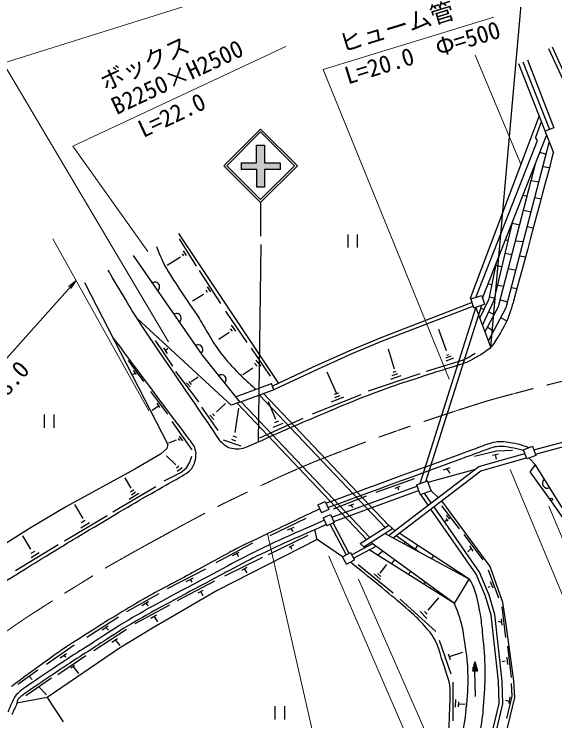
# Model space of a CAD drawing. Units: millimetres, scale not verified. Extents: x 40000 to 680000, y 20000 to 380000.
# Drawn here: x 71180 to 128071, y 262405 to 336786 of the extents above; entities that cross this region are included whole.
import ezdxf
from ezdxf.enums import TextEntityAlignment as Align

# ---------------------------------------------------------------- set-up
doc = ezdxf.new("R2010")
doc.units = ezdxf.units.MM
doc.header["$LTSCALE"] = 1000
doc.linetypes.add('CHAIN', pattern=[18.5, 12, -1.5, 3.5, -1.5])
for name, color, linetype, lineweight in [('M-BGD', 7, 'Continuous', 25), ('M-BMK', 2, 'CHAIN', 13), ('M-STR-HTXT', 7, 'Continuous', 13), ('M-STR-STRC', 7, 'Continuous', 25)]:
    doc.layers.add(name, color=color, linetype=linetype, lineweight=lineweight)
doc.styles.add('ＭＳ ゴシック', font='')
doc.styles.get('ＭＳ ゴシック').set_extended_font_data('MS Gothic')

msp = doc.modelspace()

# ---------------------------------------------------------------- hatches: boundary and pattern name
at = {"layer": 'M-STR-STRC'}
msp.add_hatch(color=256, dxfattribs=at).paths.add_polyline_path([(97525, 318576), (97525, 320432), (99167, 320432), (99167, 321153), (97525, 321153), (97525, 322994), (96694, 322994), (96694, 321153), (95052, 321153), (95052, 320432), (96725, 320432), (96725, 318576)])

# ---------------------------------------------------------------- linework, layer by layer
at = {"layer": 'M-BGD'}
for p, q in [((121347, 301734), (124825, 341039)), ((131358, 324555), (127447, 333143)), ((124712, 331782), (127501, 324633)), ((125178, 331964), (127967, 324815)), ((124246, 331600), (127917, 322192)), ((126404, 326070), (119194, 306966)), ((126642, 325460), (126035, 323790)), ((127967, 324815), (127035, 324452)), ((120467, 306889), (127202, 324024)), ((126242, 323495), (126035, 323790)), ((119746, 306970), (126242, 323495)), ((122936, 305925), (127488, 323292)), ((126502, 322244), (127158, 322035)), ((122142, 306032), (126075, 321157)), ((126819, 320740), (127496, 320636)), ((125590, 319291), (126398, 319133)), ((124724, 317719), (125160, 317636)), ((125965, 317483), (126626, 317357)), ((124776, 316160), (125575, 315994)), ((121682, 306688), (123652, 314992)), ((123599, 314769), (124372, 314609)), ((125169, 314443), (125813, 314309)), ((88485, 313711), (98996, 297912)), ((88541, 313153), (90317, 310248)), ((106273, 313609), (106273, 312209)), ((107323, 312209), (107323, 313609)), ((122885, 313041), (123182, 313011)), ((123937, 312934), (124752, 312852)), ((88966, 311881), (89282, 311382)), ((87297, 310353), (88674, 311232)), ((88858, 311565), (89003, 311338)), ((122850, 311612), (123562, 311491)), ((124359, 311355), (124991, 311247)), ((121142, 306828), (121935, 310626)), ((121878, 310351), (122513, 310192)), ((90660, 309793), (92890, 306338)), ((123181, 310026), (123960, 309832)), ((91501, 308068), (91835, 307559)), ((121063, 308406), (121458, 308341)), ((122052, 308244), (122690, 308140)), ((123483, 308011), (124090, 307912)), ((89931, 306604), (91107, 307309)), ((91334, 307764), (91479, 307537)), ((119551, 305879), (119194, 306966)), ((119246, 306806), (120372, 307176)), ((120186, 304798), (121142, 306828)), ((120372, 307176), (120677, 306249)), ((120464, 304064), (121682, 306688)), ((121188, 307049), (121732, 306897)), ((122324, 306732), (123092, 306517)), ((119752, 305945), (113868, 287362)), ((120337, 306137), (114461, 287576)), ((119551, 305879), (120677, 306249)), ((121347, 301734), (119752, 305945)), ((120257, 305885), (120615, 305708)), ((120725, 303376), (122142, 306032)), ((121089, 302416), (122936, 305925)), ((93431, 305524), (95677, 302210)), ((121113, 305462), (121687, 305179)), ((122367, 304844), (123031, 304516)), ((93899, 303681), (94109, 303435)), ((93999, 304063), (94482, 303435)), ((115834, 303645), (116634, 301377)), ((120973, 303839), (121635, 303454)), ((92725, 302579), (93808, 303316)), ((86008, 302453), (87847, 299740)), ((86891, 301652), (87282, 301069)), ((87337, 301552), (87087, 301361)), ((96121, 301618), (98126, 298674)), ((110523, 301569), (111152, 299445)), ((116641, 300288), (117431, 300630)), ((116645, 300600), (117146, 300806)), ((116693, 300889), (116926, 300955)), ((118360, 300373), (118876, 300599)), ((118876, 300599), (119696, 301114)), ((83171, 300328), (84802, 298134)), ((96486, 300051), (96738, 299723)), ((96606, 300367), (97131, 299723)), ((114558, 299204), (118360, 300373)), ((83714, 299272), (84018, 298861)), ((88172, 299184), (90568, 295967)), ((95241, 298871), (96301, 299559)), ((104073, 299137), (105100, 296859)), ((111053, 299114), (111380, 299205)), ((83645, 298842), (83910, 299006)), ((90530, 298563), (89817, 298092)), ((108462, 297134), (113897, 298963)), ((110807, 298368), (111918, 298741)), ((110971, 298768), (111535, 298977)), ((89324, 297994), (89688, 297554)), ((89544, 298138), (89809, 297812)), ((94457, 296513), (98266, 297908)), ((98516, 297255), (98266, 297908)), ((85516, 297081), (87312, 294673)), ((94920, 295937), (98640, 297300)), ((110574, 282985), (97412, 296850)), ((104870, 296777), (105329, 296941)), ((110232, 282765), (97003, 296700)), ((102569, 294735), (107699, 296770)), ((104565, 295980), (105876, 296504)), ((104936, 296450), (105482, 296635)), ((85712, 295115), (86356, 295549)), ((86193, 295830), (86459, 295374)), ((90878, 295438), (92608, 292980)), ((93428, 295817), (92456, 294922)), ((94785, 295325), (94413, 292753)), ((108264, 281497), (94649, 295839)), ((108606, 281718), (95059, 295988)), ((97922, 296028), (98665, 294162)), ((74351, 294659), (74351, 293259)), ((75401, 293259), (75401, 294659)), ((91766, 294581), (92191, 294133)), ((92047, 294732), (92267, 294497)), ((87764, 293907), (89882, 290919)), ((97039, 292192), (101582, 294277)), ((98623, 293804), (99033, 293968)), ((98450, 293312), (99497, 293722)), ((88541, 292383), (88905, 291890)), ((94175, 292390), (94585, 292253)), ((87463, 291670), (88260, 291996)), ((88442, 292110), (88571, 291905)), ((93166, 291965), (95032, 291358)), ((94061, 292049), (94486, 291882)), ((125851, 290945), (129401, 291891)), ((121914, 290813), (123607, 290889)), ((124772, 290940), (125717, 291299)), ((125137, 289978), (124772, 290940)), ((125717, 291299), (126082, 290337)), ((126030, 290475), (129394, 291371)), ((87217, 290290), (88210, 289343)), ((89678, 289637), (89875, 290266)), ((119630, 290255), (121914, 290813)), ((121509, 290365), (122143, 290496)), ((121936, 289950), (121826, 290430)), ((126082, 290337), (125137, 289978)), ((89324, 289034), (89678, 289637)), ((126048, 289357), (125362, 290063)), ((125458, 288622), (126048, 289357)), ((88264, 289025), (88519, 289234)), ((88328, 288670), (88856, 289070)), ((88708, 288549), (89324, 289034)), ((114731, 287531), (119709, 288893)), ((116358, 288841), (117056, 289084)), ((117048, 288462), (116707, 288963)), ((127911, 285196), (125458, 288622)), ((82817, 287997), (83462, 286912)), ((86964, 287671), (88708, 288549)), ((109285, 286483), (113295, 287903)), ((104605, 283852), (113559, 287112)), ((113515, 287234), (114685, 287657)), ((113515, 287234), (113886, 286207)), ((115056, 286630), (114685, 287657)), ((81558, 284388), (86078, 287086)), ((83293, 285749), (84295, 286386)), ((83430, 286518), (83764, 286746)), ((83513, 286177), (83961, 286503)), ((104815, 283396), (113729, 286641)), ((111261, 286906), (111808, 287104)), ((111656, 286671), (111535, 287005)), ((115056, 286630), (113886, 286207)), ((115063, 285345), (114370, 286382)), ((115056, 286630), (115795, 285904)), ((104778, 284716), (108238, 286074)), ((114745, 285101), (113983, 286242)), ((77529, 285160), (78425, 283718)), ((103144, 285130), (103917, 285487)), ((103144, 285130), (103530, 284293)), ((103917, 285487), (104303, 284650)), ((106379, 285027), (106910, 285247)), ((106804, 284875), (106644, 285137)), ((116139, 285038), (118015, 282607)), ((131339, 280290), (127911, 285196)), ((104303, 284650), (103530, 284293)), ((76470, 281343), (80969, 284015)), ((78251, 283269), (78618, 283518)), ((98113, 281928), (101910, 283722)), ((103705, 283769), (104479, 284126)), ((103705, 283769), (104092, 282932)), ((104479, 284126), (104865, 283289)), ((116514, 283428), (116711, 283568)), ((116605, 283701), (116817, 283435)), ((116620, 284065), (116969, 283648)), ((78186, 282718), (79104, 283282)), ((99951, 282493), (100628, 282777)), ((104865, 283289), (104092, 282932)), ((104415, 283081), (106103, 279873)), ((104733, 283228), (106411, 280040)), ((107596, 281067), (110604, 283005)), ((107970, 280713), (110990, 282658)), ((110604, 283005), (111245, 282428)), ((97953, 279898), (102101, 281964)), ((100530, 282318), (100290, 282635)), ((103077, 281500), (102826, 282534)), ((119053, 277329), (110185, 282140)), ((111382, 281904), (113778, 280191)), ((119053, 277329), (111707, 282152)), ((118496, 282012), (120481, 279354)), ((72046, 281889), (72911, 280473)), ((103077, 281500), (92528, 276122)), ((105718, 279666), (103077, 281500)), ((117503, 274766), (108716, 281194)), ((112333, 281224), (112186, 281054)), ((71341, 278240), (75802, 280951)), ((92446, 279072), (96281, 281147)), ((100116, 280680), (100635, 280954)), ((100407, 280453), (100292, 280773)), ((106690, 279887), (108904, 281056)), ((106880, 279535), (109264, 280793)), ((107596, 281067), (108072, 280616)), ((113628, 280891), (113359, 280490)), ((118906, 280200), (119261, 280546)), ((119079, 280828), (119443, 280264)), ((72957, 279613), (73823, 280138)), ((72988, 280062), (73362, 280273)), ((94172, 279793), (94850, 280153)), ((94795, 279672), (94634, 280038)), ((105718, 279666), (106563, 280122)), ((106563, 280122), (106984, 279344)), ((117503, 274766), (108519, 280400)), ((109423, 279833), (109961, 280283)), ((115310, 279787), (115089, 279480)), ((93364, 277671), (97337, 279651)), ((106139, 278887), (105718, 279666)), ((106139, 278887), (106984, 279344)), ((110880, 278919), (111249, 279341)), ((87321, 276349), (91366, 278408)), ((95129, 278259), (95694, 278578)), ((95703, 277968), (95411, 278418)), ((107365, 278858), (111060, 275884)), ((110347, 278866), (109657, 277955)), ((121050, 278318), (122151, 275341)), ((89268, 277071), (90068, 277451)), ((109057, 277864), (109717, 277287)), ((109421, 277902), (109748, 277591)), ((112640, 277815), (112916, 278121)), ((88367, 275064), (92285, 277146)), ((89923, 277006), (89730, 277291)), ((114244, 276810), (114448, 277000)), ((117503, 274766), (119053, 277329)), ((121268, 277071), (121532, 276406)), ((92528, 276122), (85739, 272167)), ((90547, 275868), (91085, 276157)), ((91055, 275565), (90816, 276012)), ((121050, 276461), (121259, 276543)), ((83053, 273909), (86424, 275820)), ((115844, 275363), (114697, 274043)), ((83927, 272667), (87568, 274601)), ((84621, 274542), (85320, 274979)), ((85265, 274520), (85059, 274816)), ((111794, 275197), (115561, 271798)), ((113902, 273925), (114617, 273179)), ((114358, 273931), (114642, 273634)), ((122481, 274415), (122874, 271192)), ((78826, 271217), (82170, 273365)), ((85547, 273208), (86166, 273572)), ((86312, 272816), (85916, 273425)), ((122437, 273148), (122503, 272470)), ((80433, 271980), (81061, 272390)), ((81098, 271944), (80837, 272244)), ((122066, 272885), (122470, 272809)), ((79582, 269802), (83008, 272045)), ((85739, 272167), (82254, 270049)), ((81470, 270680), (82052, 271080)), ((82344, 270352), (81835, 270931)), ((115897, 270891), (117122, 267371)), ((74582, 268373), (77492, 270396)), ((82254, 270049), (74655, 264864)), ((123078, 270284), (123458, 266953)), ((75790, 267276), (78736, 269290)), ((76028, 269031), (76694, 269511)), ((76618, 269096), (76361, 269271)), ((116834, 269450), (117068, 268862)), ((118364, 269608), (116951, 269156)), ((119639, 268660), (119390, 267656)), ((119639, 268660), (119926, 267666)), ((119639, 268660), (119658, 267661)), ((122532, 268645), (122858, 268706)), ((123018, 269123), (123101, 268327)), ((71569, 266254), (73680, 267791)), ((77132, 267978), (77533, 268260)), ((77970, 267377), (77398, 268165)), ((119440, 267857), (119444, 267657)), ((119497, 267658), (119490, 268057)), ((119539, 268258), (119551, 267659)), ((119604, 267660), (119589, 268459)), ((119712, 267662), (119696, 268461)), ((119754, 268263), (119765, 267663)), ((119819, 267664), (119811, 268064)), ((119868, 267865), (119872, 267665)), ((73086, 266766), (72763, 267123)), ((119390, 267656), (119926, 267666)), ((119709, 264960), (119658, 267661)), ((72417, 265068), (75116, 266925)), ((117332, 266479), (117321, 262409)), ((123572, 265001), (123503, 266324)), ((74569, 265155), (73766, 265997)), ((74655, 264864), (71476, 264273)), ((74655, 264864), (76335, 262301)), ((123015, 262645), (123572, 265001)), ((123332, 264940), (123212, 264225)), ((117609, 264670), (117594, 263835)), ((117935, 264397), (117912, 263888)), ((118618, 264161), (117924, 264142)), ((122864, 264579), (123255, 264484)), ((98623, 263953), (98623, 262553)), ((99673, 262553), (99673, 263953))]:
    msp.add_line(p, q, dxfattribs=at)
for points in [[(133595, 323198), (131722, 324720), (127811, 333308)], [(83717, 311367), (90959, 300876), (94920, 295937)], [(78590, 308549), (87366, 291475), (87229, 291056), (86564, 290464), (83863, 288907), (76683, 284957), (72981, 282749), (69432, 280555), (65798, 277986)], [(119372, 306422), (109761, 302724), (106639, 301435), (102606, 299622), (98377, 297618)], [(119497, 306042), (109909, 302352), (106797, 301067), (102774, 299259), (98640, 297300)], [(94920, 295937), (94021, 295614), (84097, 304799)], [(110584, 281923), (120071, 289170), (124924, 290541)], [(111065, 281662), (120298, 288714), (125102, 290072)], [(141627, 267560), (128713, 285064), (126048, 289357)], [(120805, 256670), (122608, 264206), (122525, 266599), (121753, 273615), (121146, 275651), (120129, 278050), (115357, 284940)], [(122121, 257592), (123844, 264864), (123769, 266630), (122944, 272531), (122612, 274867), (121280, 278652), (116163, 285556)], [(120416, 256763), (122206, 264246), (122126, 266570), (121359, 273536), (120769, 275516), (119777, 277856), (115039, 284697)]]:
    msp.add_lwpolyline(points, dxfattribs=at)
msp.add_circle((127693, 285711), 119, dxfattribs=at)
for centre, start, end in [((85989, 308075), 304.61726, 124.61726), ((88261, 304784), 304.61726, 124.61726), ((90534, 301492), 304.61726, 124.61726), ((92994, 298338), 308.72676, 128.72676), ((127263, 287400), 121.82745, 301.82745)]:
    msp.add_arc(centre, 500, start, end, dxfattribs=at)
for points, knots in [([(127902, 322186), (127091, 319061), (124587, 309705), (123729, 306593), (123613, 306170), (123205, 304918), (123031, 304516), (122884, 304176), (122325, 303215), (122134, 302898), (121988, 302658), (121543, 301935), (121347, 301734), (121141, 301522), (120405, 301018), (120152, 300864), (119862, 300686), (118961, 300196), (118642, 300077), (117862, 299787), (115463, 299082), (114671, 298825), (113906, 298577), (111613, 297823), (110854, 297557), (110208, 297330), (108282, 296612), (107644, 296362), (107030, 296121), (105203, 295360), (104596, 295103), (103526, 294652), (100323, 293282), (99258, 292822), (98454, 292475), (96068, 291375), (95248, 291067), (95098, 291011), (94605, 291006), (94444, 291016), (94294, 291025), (93841, 291094), (93707, 291161), (93533, 291248), (93066, 291612), (92942, 291762), (92665, 292096), (91967, 293198), (91723, 293556), (90244, 295732), (85768, 302234), (84329, 304437), (83638, 305495), (81686, 308746), (81078, 309854)], [0, 0, 0, 0, 1, 1, 1, 2, 2, 2, 3, 3, 3, 4, 4, 4, 5, 5, 5, 6, 6, 6, 7, 7, 7, 8, 8, 8, 9, 9, 9, 10, 10, 10, 11, 11, 11, 12, 12, 12, 13, 13, 13, 14, 14, 14, 15, 15, 15, 16, 16, 16, 17, 17, 17, 18, 18, 18, 18]), ([(86170, 312328), (86305, 311903), (86832, 310668), (87045, 310276), (87355, 309706), (88421, 308078), (88776, 307536), (89111, 307025), (90163, 305524), (90495, 305011), (90678, 304728), (91174, 303847), (91347, 303558), (91542, 303233), (92122, 302253), (92335, 301939), (92551, 301618), (93239, 300682), (93490, 300387), (93801, 300023), (94800, 298990), (95140, 298653), (95424, 298373), (96306, 297561), (96610, 297302)], [0, 0, 0, 0, 1, 1, 1, 2, 2, 2, 3, 3, 3, 4, 4, 4, 5, 5, 5, 6, 6, 6, 7, 7, 7, 8, 8, 8, 8]), ([(65604, 273958), (65909, 274191), (66843, 274867), (67160, 275083), (67683, 275439), (69268, 276484), (69804, 276820), (71258, 277732), (75641, 280432), (77110, 281320), (78520, 282174), (82773, 284698), (84195, 285531), (85208, 286124), (88285, 287840), (89289, 288449), (89423, 288531), (89778, 288851), (89871, 288977), (89965, 289104), (90166, 289536), (90208, 289688), (90256, 289861), (90328, 290402), (90318, 290581), (90309, 290732), (90190, 291177), (90117, 291310), (89987, 291549), (89480, 292193), (89317, 292412), (87770, 294489), (83122, 300717), (81570, 302790)], [0, 0, 0, 0, 1, 1, 1, 2, 2, 2, 3, 3, 3, 4, 4, 4, 5, 5, 5, 6, 6, 6, 7, 7, 7, 8, 8, 8, 9, 9, 9, 10, 10, 10, 11, 11, 11, 11]), ([(125346, 291158), (125150, 291236), (124550, 291433), (124346, 291486), (124154, 291536), (123565, 291640), (123369, 291673), (123201, 291700), (122697, 291775), (122527, 291783), (122391, 291790), (121981, 291776), (121847, 291749), (121608, 291700), (120907, 291483), (120675, 291405), (120373, 291303), (119479, 290962), (119179, 290852), (116144, 289742), (107037, 286415), (104001, 285306)], [0, 0, 0, 0, 1, 1, 1, 2, 2, 2, 3, 3, 3, 4, 4, 4, 5, 5, 5, 6, 6, 6, 7, 7, 7, 7]), ([(124820, 290814), (124703, 290860), (124343, 290973), (124220, 291002), (124036, 291046), (123475, 291147), (123288, 291179), (123154, 291202), (122752, 291276), (122616, 291281), (122444, 291286), (121924, 291262), (121755, 291229), (121565, 291191), (121017, 290995), (120834, 290931), (120536, 290826), (119648, 290491), (119351, 290383), (116323, 289275), (107239, 285956), (104211, 284851)], [0, 0, 0, 0, 1, 1, 1, 2, 2, 2, 3, 3, 3, 4, 4, 4, 5, 5, 5, 6, 6, 6, 7, 7, 7, 7]), ([(103337, 284712), (102318, 284234), (99269, 282788), (98255, 282301), (97438, 281908), (94986, 280732), (94181, 280314), (93282, 279848), (90628, 278368), (89737, 277885), (88799, 277377), (85963, 275887), (85034, 275360), (84176, 274874), (81642, 273341), (80804, 272820), (79831, 272213), (76924, 270369), (75978, 269718), (74945, 269008), (71906, 266788), (70915, 266019)], [0, 0, 0, 0, 1, 1, 1, 2, 2, 2, 3, 3, 3, 4, 4, 4, 5, 5, 5, 6, 6, 6, 7, 7, 7, 7]), ([(103823, 283515), (103167, 283232), (101207, 282370), (100556, 282079), (100063, 281859), (98591, 281185), (98102, 280957), (97700, 280770), (96496, 280203), (96101, 280001), (95465, 279676), (93577, 278660), (92945, 278324), (92182, 277919), (89890, 276707), (89129, 276299), (88373, 275892), (86107, 274668), (85357, 274250), (84824, 273953), (83235, 273042), (82714, 272724), (82178, 272397), (80600, 271368), (80072, 271028), (79283, 270519), (76912, 269001), (76130, 268482), (75289, 267924), (72776, 266233), (71956, 265644), (71804, 265535), (71394, 265145), (71276, 264999), (71204, 264909), (71069, 264586), (71021, 264480), (70920, 264257), (70624, 263583), (70529, 263357)], [0, 0, 0, 0, 1, 1, 1, 2, 2, 2, 3, 3, 3, 4, 4, 4, 5, 5, 5, 6, 6, 6, 7, 7, 7, 8, 8, 8, 9, 9, 9, 10, 10, 10, 11, 11, 11, 12, 12, 12, 13, 13, 13, 13]), ([(104021, 283056), (103367, 282773), (101410, 281913), (100760, 281622), (100269, 281403), (98801, 280732), (98313, 280504), (97915, 280318), (96720, 279756), (96328, 279556), (95693, 279232), (93810, 278217), (93180, 277883), (92417, 277478), (90126, 276267), (89365, 275858), (88610, 275453), (86349, 274230), (85601, 273813), (85071, 273518), (83492, 272613), (82974, 272297), (82440, 271971), (80868, 270946), (80343, 270607), (79555, 270100), (77188, 268583), (76407, 268065), (75569, 267509), (73069, 265818), (72247, 265238), (72101, 265135), (71681, 264790), (71568, 264650), (71520, 264589), (71504, 264345), (71476, 264273), (71388, 264047), (71088, 263384), (70989, 263163), (70978, 263138), (70942, 263064), (70930, 263040)], [0, 0, 0, 0, 1, 1, 1, 2, 2, 2, 3, 3, 3, 4, 4, 4, 5, 5, 5, 6, 6, 6, 7, 7, 7, 8, 8, 8, 9, 9, 9, 10, 10, 10, 11, 11, 11, 12, 12, 12, 13, 13, 13, 14, 14, 14, 14]), ([(115561, 254951), (115757, 255659), (116296, 257795), (116460, 258511), (116560, 258952), (116838, 260282), (116883, 260732), (116955, 261467), (117025, 263684), (117042, 264422), (117050, 264781), (117077, 265863), (117006, 266214), (116881, 266839), (116261, 268654), (116070, 269263), (115995, 269505), (115778, 270234), (115676, 270466), (115569, 270709), (115190, 271414), (115030, 271626), (114786, 271951), (113961, 272849), (113672, 273133), (113292, 273506), (112097, 274567), (111689, 274910), (110675, 275764), (107598, 278287), (106562, 279115)], [0, 0, 0, 0, 1, 1, 1, 2, 2, 2, 3, 3, 3, 4, 4, 4, 5, 5, 5, 6, 6, 6, 7, 7, 7, 8, 8, 8, 9, 9, 9, 10, 10, 10, 10]), ([(119412, 256553), (119556, 257322), (119962, 259631), (120089, 260402), (120182, 260968), (120451, 262667), (120512, 263236), (120580, 263880), (120711, 265816), (120734, 266463), (120750, 266944), (120731, 268390), (120706, 268872), (120673, 269514), (120507, 271439), (120442, 272079), (120408, 272414), (120271, 273417), (120210, 273748), (120129, 274184), (119857, 275486), (119736, 275912), (119673, 276133), (119397, 276766), (119297, 276973), (119260, 277050), (119112, 277266), (119053, 277329)], [0, 0, 0, 0, 1, 1, 1, 2, 2, 2, 3, 3, 3, 4, 4, 4, 5, 5, 5, 6, 6, 6, 7, 7, 7, 8, 8, 8, 9, 9, 9, 9]), ([(116970, 255318), (117176, 256009), (117726, 258104), (117887, 258807), (118057, 259553), (118513, 261804), (118627, 262561), (118721, 263190), (118894, 265091), (118923, 265726), (118948, 266269), (118944, 267902), (118894, 268443), (118819, 269255), (118474, 271681), (118298, 272477), (118194, 272951), (117715, 274330), (117503, 274766)], [0, 0, 0, 0, 1, 1, 1, 2, 2, 2, 3, 3, 3, 4, 4, 4, 5, 5, 5, 6, 6, 6, 6])]:
    msp.add_open_spline(points, degree=3, knots=knots, dxfattribs=at)
at = {"layer": 'M-BMK'}
msp.add_open_spline([(65329, 268253), (66661, 269222), (70698, 272072), (72057, 273001), (72772, 273490), (74968, 274881), (75700, 275345), (76176, 275646), (77618, 276529), (78097, 276825), (78651, 277167), (80304, 278205), (80864, 278535), (81567, 278948), (83699, 280147), (84412, 280542), (85369, 281073), (88252, 282648), (89216, 283168), (89933, 283555), (92091, 284705), (92816, 285077), (93301, 285325), (94776, 286031), (95268, 286266), (96052, 286640), (98401, 287764), (99192, 288123), (99914, 288451), (102094, 289399), (102829, 289696), (103969, 290157), (107412, 291485), (108567, 291909), (109726, 292336), (113227, 293555), (114398, 293948), (115709, 294389), (119651, 295688), (120977, 296082), (122112, 296420), (125550, 297312), (126696, 297607), (127877, 297910), (131427, 298795), (132614, 299074), (133614, 299308), (136622, 299969), (137629, 300169), (139054, 300453), (143340, 301257), (144774, 301497), (146157, 301728), (150320, 302342), (151710, 302528), (152591, 302646), (155243, 302929), (156128, 303015), (156491, 303050), (157585, 303109), (157949, 303132), (159004, 303197), (162169, 303400), (163225, 303451), (164576, 303515), (168628, 303686), (169980, 303707), (171735, 303733), (177002, 303741), (178756, 303686), (180548, 303630), (185918, 303300), (187705, 303152), (189686, 302988), (195618, 302374), (197591, 302127), (199015, 301948), (203269, 301267), (204684, 301023), (205928, 300808), (209653, 300107), (210886, 299833), (212878, 299392), (218825, 297951), (220802, 297450), (221755, 297208), (224594, 296416), (225530, 296118), (227880, 295370), (234887, 292999), (237226, 292219), (240898, 290995), (251925, 287353), (255585, 286096), (259323, 284812), (270492, 280836), (274215, 279513), (279501, 277634), (295348, 271968), (300633, 270087), (305885, 268216), (321644, 262616), (326898, 260753)], degree=3, knots=[0, 0, 0, 0, 1, 1, 1, 2, 2, 2, 3, 3, 3, 4, 4, 4, 5, 5, 5, 6, 6, 6, 7, 7, 7, 8, 8, 8, 9, 9, 9, 10, 10, 10, 11, 11, 11, 12, 12, 12, 13, 13, 13, 14, 14, 14, 15, 15, 15, 16, 16, 16, 17, 17, 17, 18, 18, 18, 19, 19, 19, 20, 20, 20, 21, 21, 21, 22, 22, 22, 23, 23, 23, 24, 24, 24, 25, 25, 25, 26, 26, 26, 27, 27, 27, 28, 28, 28, 29, 29, 29, 30, 30, 30, 31, 31, 31, 32, 32, 32, 33, 33, 33, 34, 34, 34, 34], dxfattribs=at)
at = {"layer": 'M-STR-HTXT'}
for p, q in [((70016, 331627), (114296, 345529)), ((103687, 330954), (121648, 336461)), ((87425, 302281), (68583, 334043)), ((77357, 322901), (99749, 333394)), ((124485, 320987), (119692, 332450)), ((116949, 298367), (103687, 330954)), ((85255, 311802), (77357, 322901)), ((85339, 295042), (75260, 313134)), ((58328, 287085), (77702, 308749)), ((123364, 288843), (138886, 251593)), ((127431, 285011), (141703, 250839)), ((104303, 279749), (126921, 227471)), ((107422, 277333), (122622, 242685))]:
    msp.add_line(p, q, dxfattribs=at)
msp.add_lwpolyline([(77160, 307893), (77702, 308749), (76912, 308115)], dxfattribs=at)
at = {"layer": 'M-STR-STRC'}
for p, q in [((93254, 320831), (97115, 324692)), ((93551, 320831), (97115, 324395)), ((97115, 324692), (100976, 320831)), ((97115, 324395), (100679, 320831)), ((96694, 321153), (96694, 322994)), ((96694, 322994), (97525, 322994)), ((97525, 322994), (97525, 321153)), ((97115, 316970), (93254, 320831)), ((97115, 317267), (93551, 320831)), ((95052, 321153), (95052, 320432)), ((95052, 321153), (96694, 321153)), ((100976, 320831), (97115, 316970)), ((100679, 320831), (97115, 317267)), ((97525, 321153), (99167, 321153)), ((99167, 321153), (99167, 320432)), ((96725, 320432), (95052, 320432)), ((96725, 318576), (96725, 320432)), ((97525, 320432), (97525, 318576)), ((99198, 320432), (97525, 320432)), ((97525, 318576), (96725, 318576)), ((97115, 316970), (97115, 313414)), ((96881, 291762), (97178, 312534))]:
    msp.add_line(p, q, dxfattribs=at)
at = {"layer": 'M-STR-STRC', "lineweight": 13}
msp.add_line((97838, 282100), (103554, 257054), dxfattribs=at)

# ---------------------------------------------------------------- texts
at = {"layer": 'M-STR-HTXT', "style": 'ＭＳ ゴシック'}
for s, rotation, p in [('ヒューム管', 17.045, (105870, 332216)), ('L=20.0\u3000Φ=500', 17.045, (106451, 328854)), ('ボックス', 25.108, (81013, 328149)), ('B2250×H2500', 25.108, (82180, 325659)), ('L=22.0', 25.108, (84991, 323243)), ('L=28.0', 48.195, (68347, 293316))]:
    msp.add_text(s, height=1833, rotation=rotation, dxfattribs=at).set_placement(p, align=Align.BOTTOM_LEFT)

doc.saveas('drawing.dxf')
